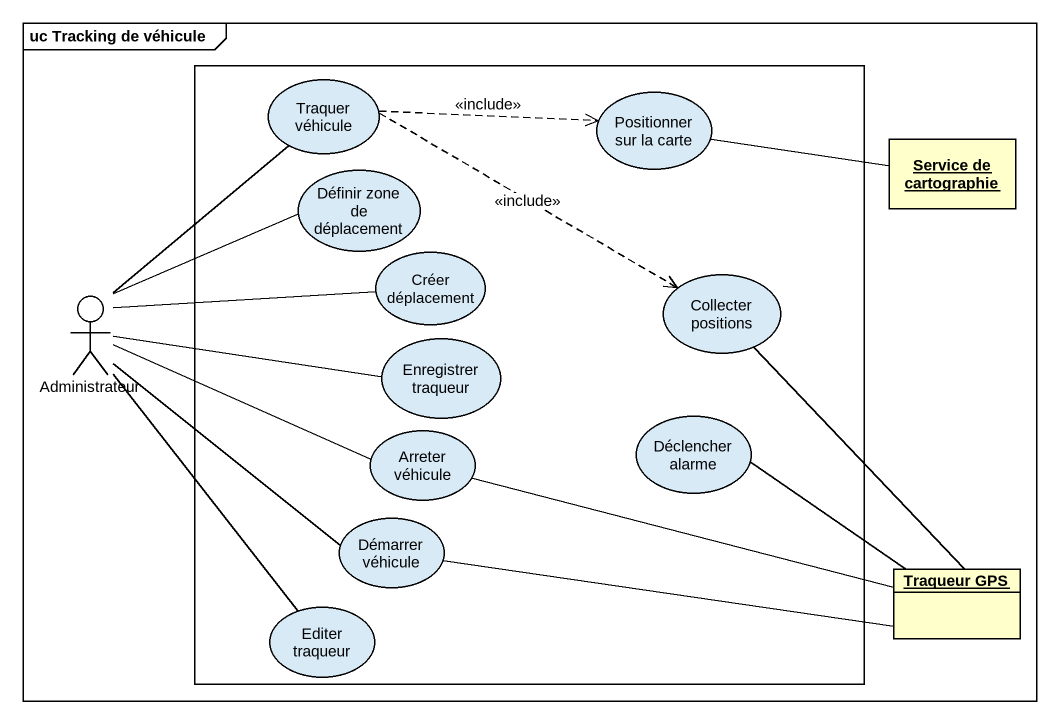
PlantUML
@startuml
mainframe uc Tracking de véhicule
allowmixing
hide circle
hide empty members
rectangle " " as rectangle1 {
  usecase "Traquer véhicule" as Traquer_véhicule
  usecase "Positionner sur la carte" as Positionner_sur_la_carte
  usecase "Définir zone de déplacement" as Définir_zone_de_déplacement
  usecase "Créer déplacement" as Créer_déplacement
  usecase "Collecter positions" as Collecter_positions
  usecase "Enregistrer traqueur" as Enregistrer_traqueur
  usecase "Déclencher alarme" as Déclencher_alarme
  usecase "Arreter véhicule" as Arreter_véhicule
  usecase "Démarrer véhicule" as Démarrer_véhicule
  usecase "Editer traqueur" as Editer_traqueur
}
object "Service de cartographie" as Service_de_cartographie
actor Administrateur
object "Traqueur GPS" as Traqueur_GPS
Traquer_véhicule .right.> Positionner_sur_la_carte : <<include>>
Traquer_véhicule .right.> Collecter_positions : <<include>>
Service_de_cartographie -left- Positionner_sur_la_carte
Administrateur -up- Traquer_véhicule
Administrateur -right- Définir_zone_de_déplacement
Administrateur -right- Créer_déplacement
Administrateur -right- Enregistrer_traqueur
Administrateur -right- Arreter_véhicule
Administrateur -- Démarrer_véhicule
Administrateur -- Editer_traqueur
Traqueur_GPS -up- Collecter_positions
Traqueur_GPS -left- Déclencher_alarme
Traqueur_GPS -left- Arreter_véhicule
Traqueur_GPS -left- Démarrer_véhicule
@enduml
